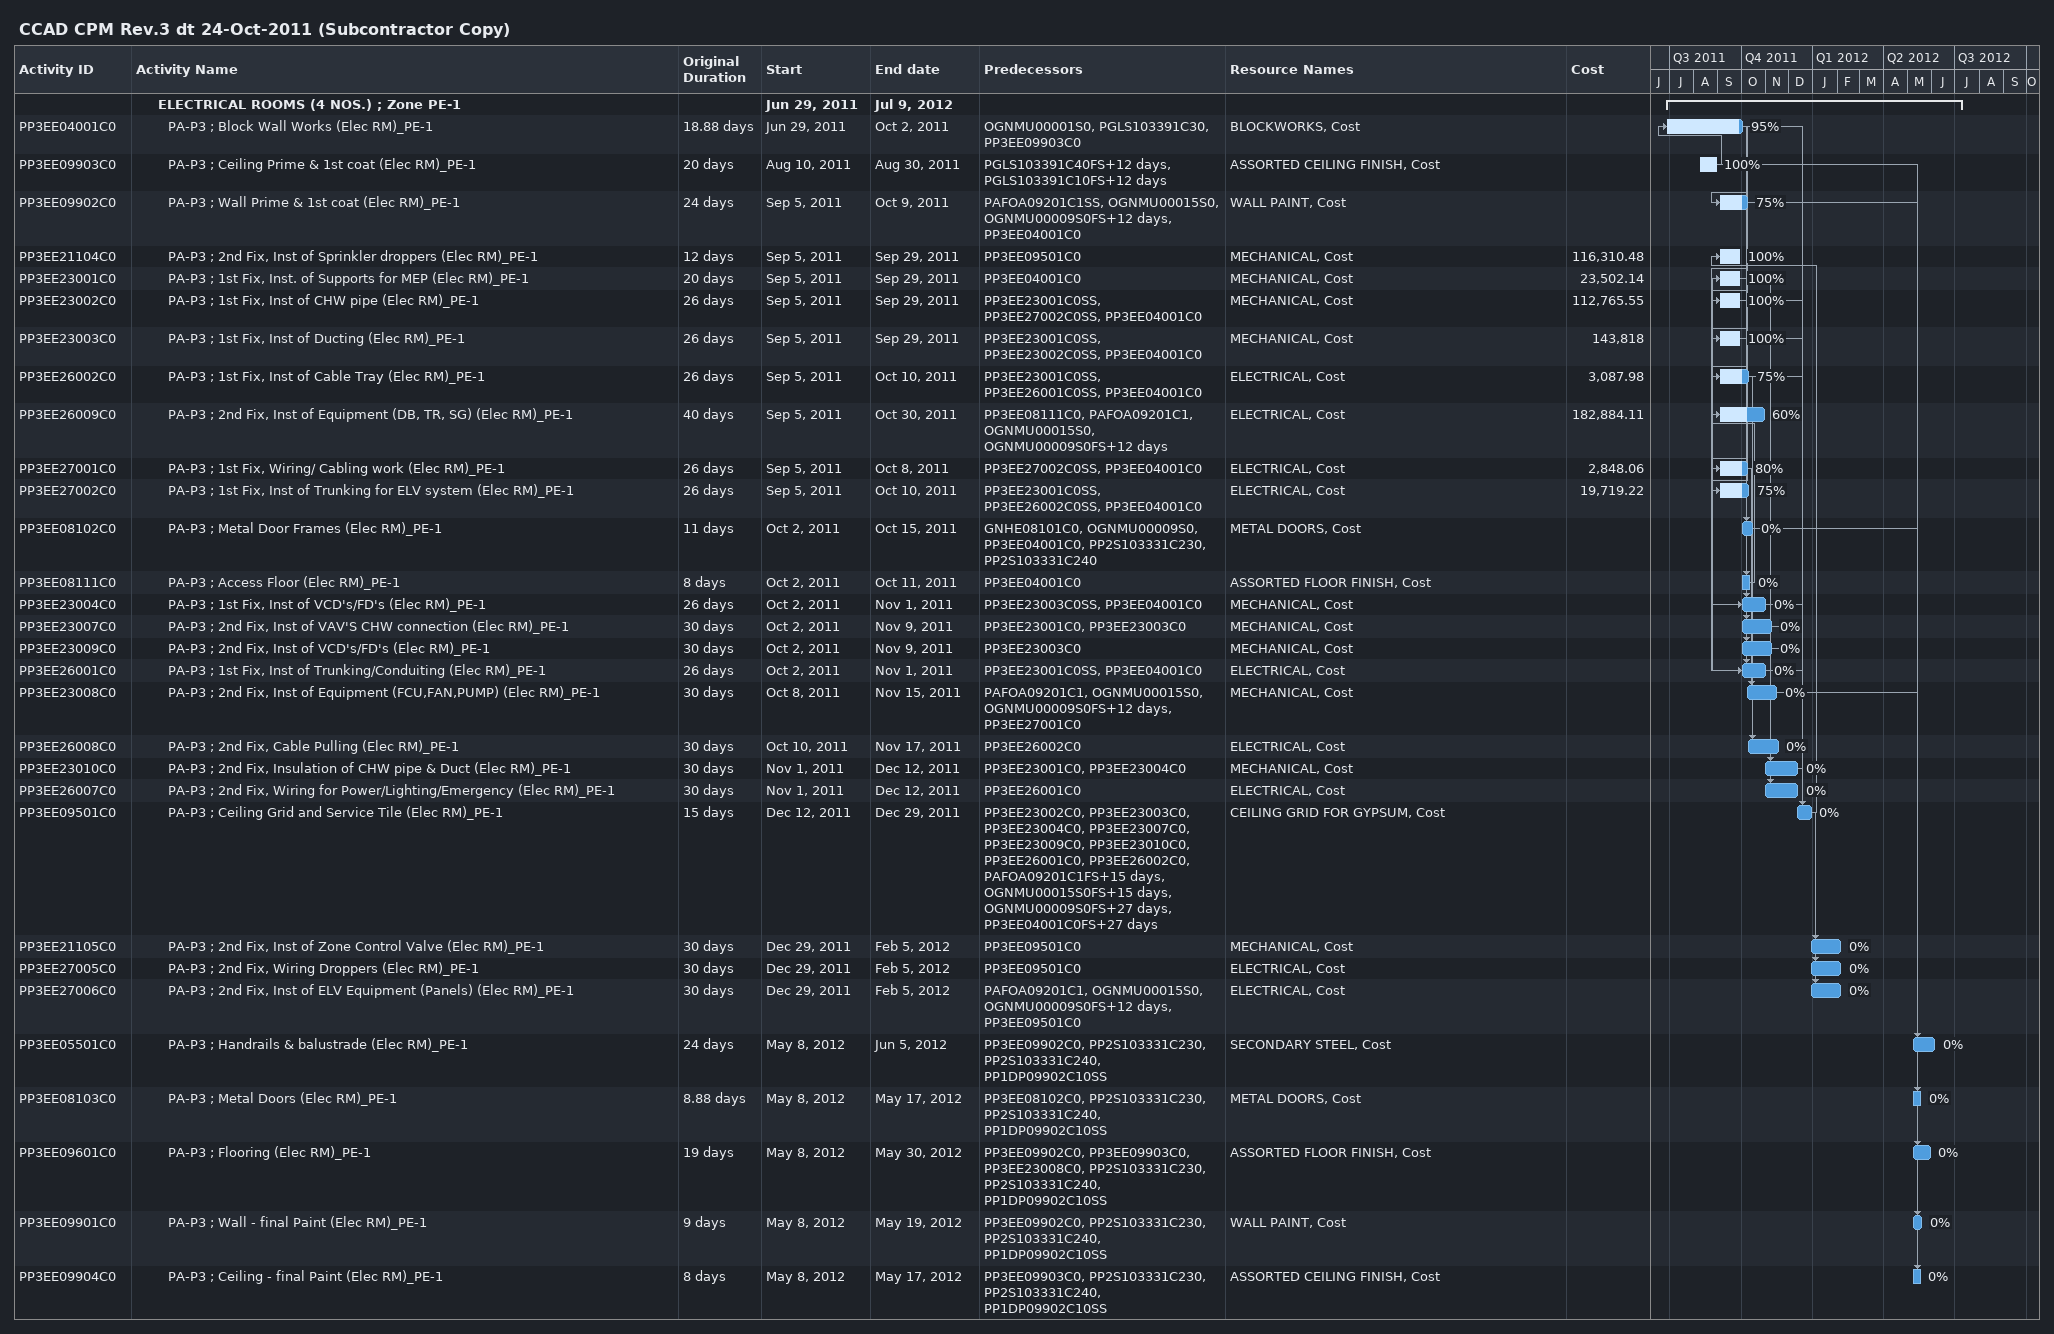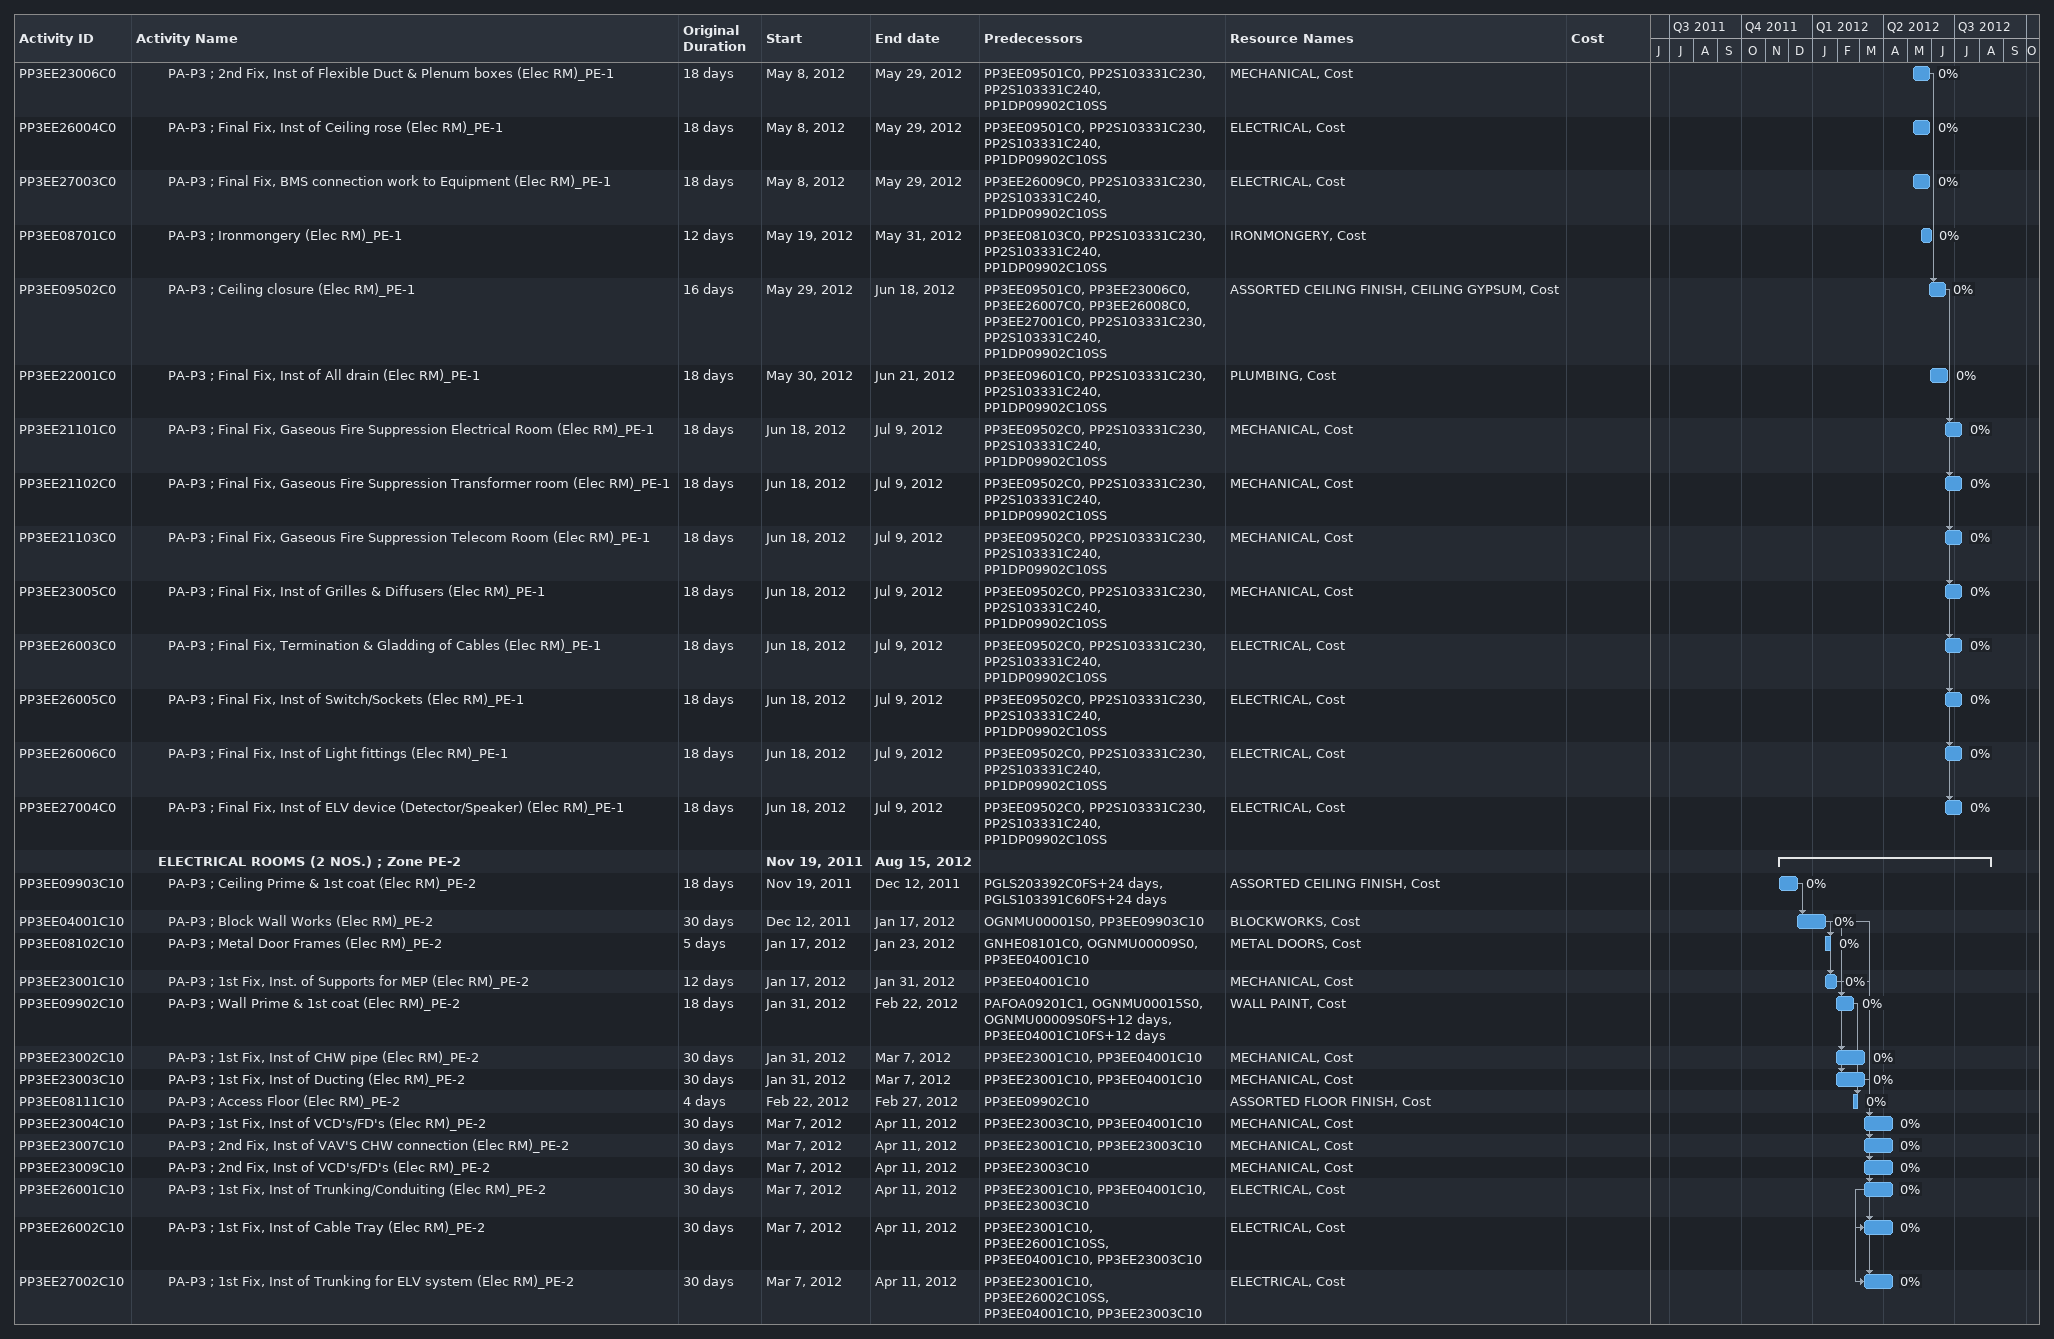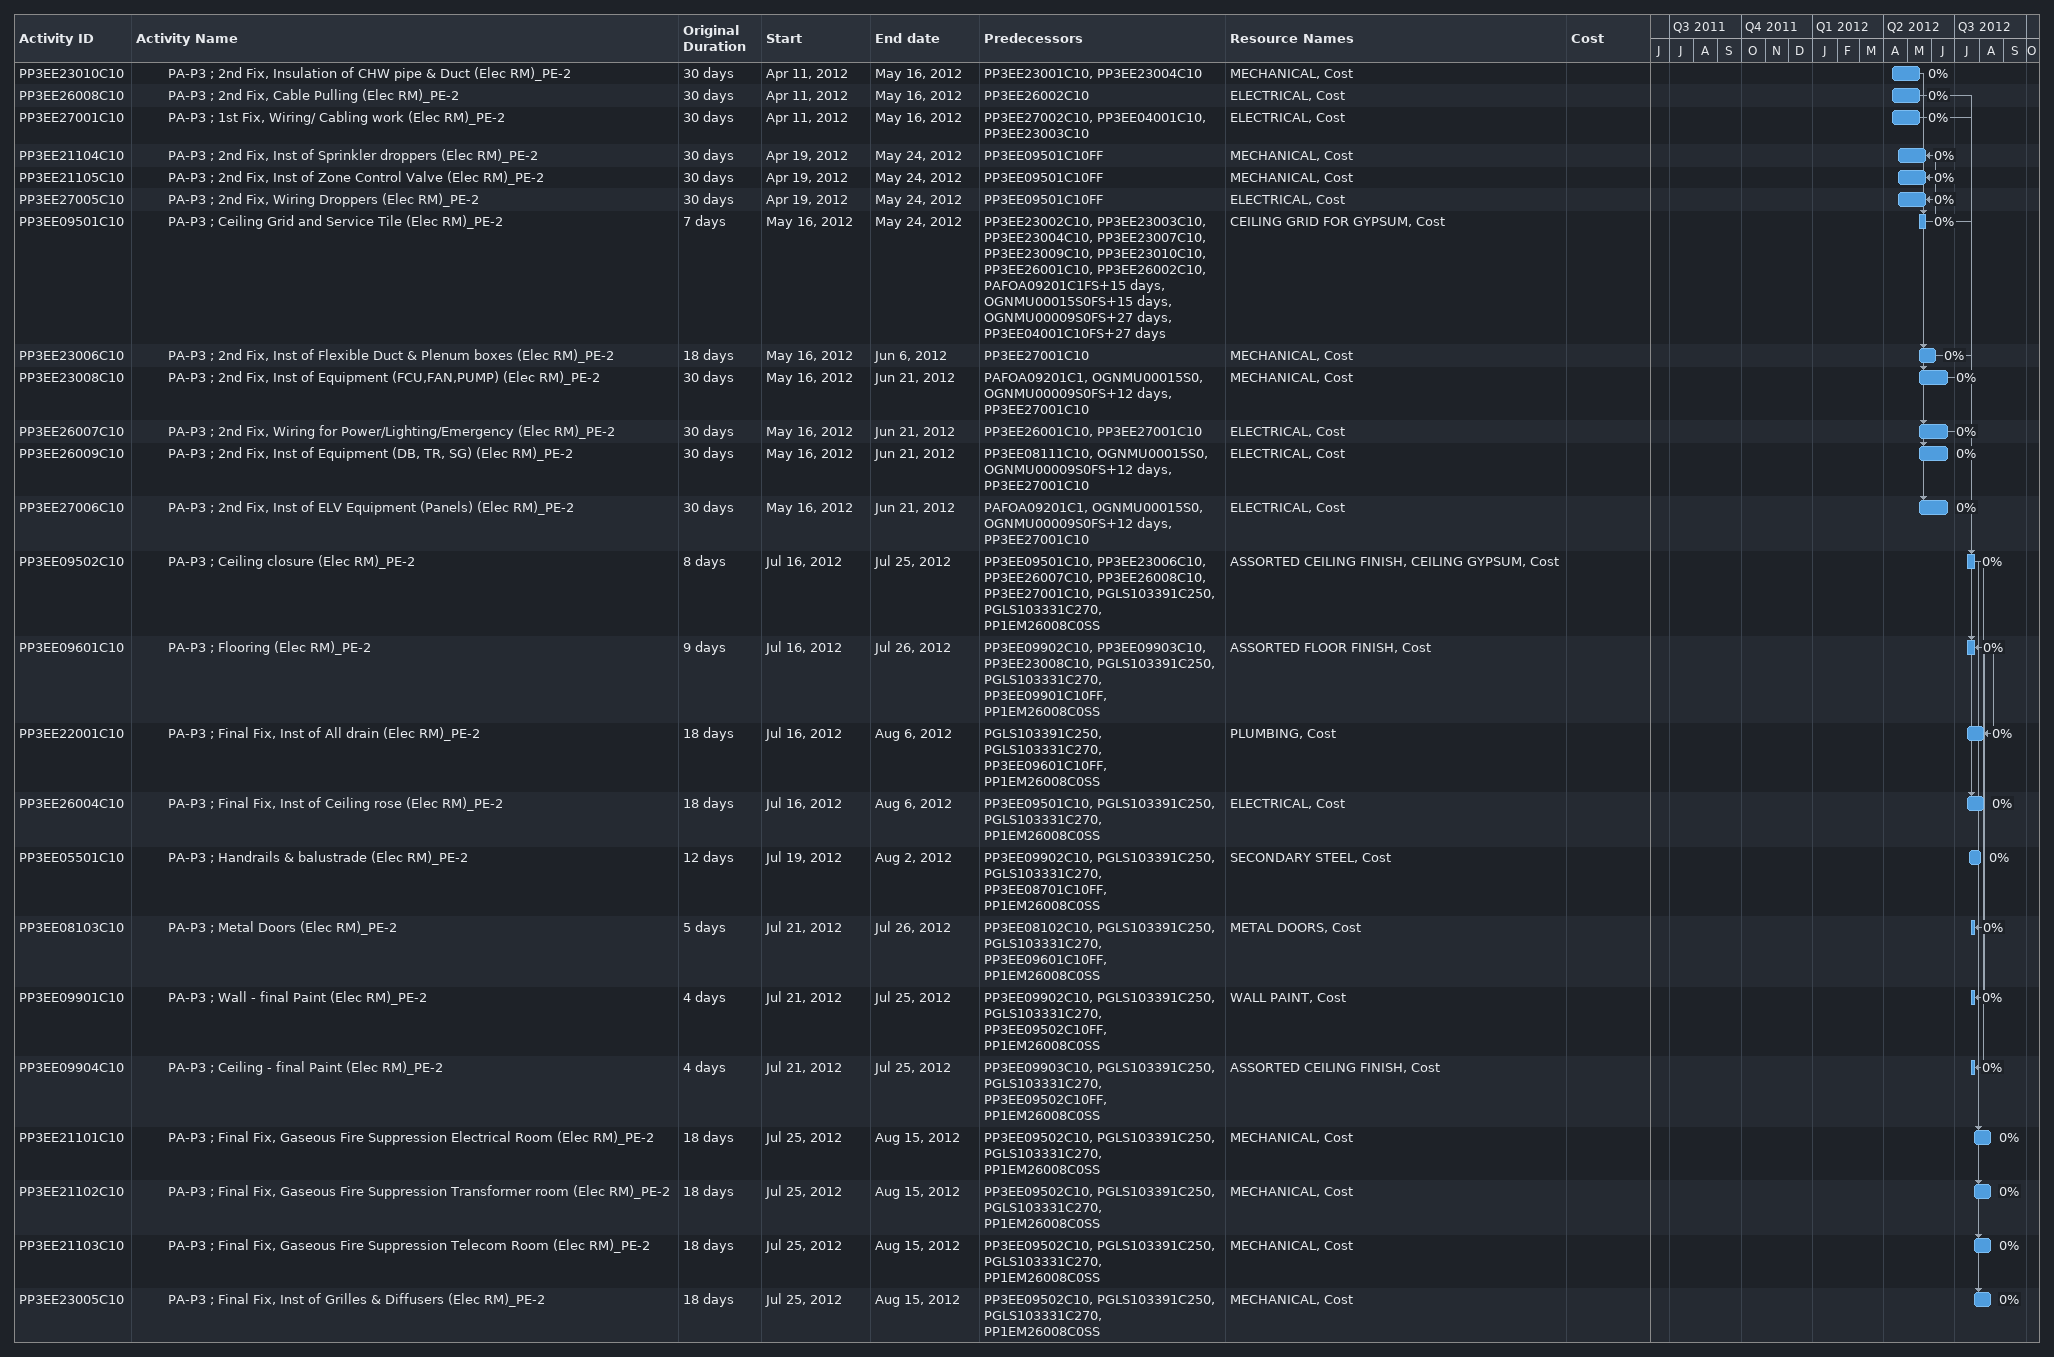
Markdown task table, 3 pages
CCAD CPM Rev.3 dt 24-Oct-2011 (Subcontractor Copy)

| ID | Level | Task | Original duration | Start | Finish | Predecessors | Resources | % complete | Cost |
|---|---|---|---|---|---|---|---|---|---|
|  | 3 | **ELECTRICAL ROOMS (4 NOS.) ; Zone PE-1** |  | 2011-06-29 | 2012-07-09 |  |  |  |  |
| PP3EE04001C0 | 4 | PA-P3 ; Block Wall Works (Elec RM)_PE-1 | 18.88d | 2011-06-29 | 2011-10-02 | OGNMU00001S0, PGLS103391C30, PP3EE09903C0 | BLOCKWORKS, Cost | 95 |  |
| PP3EE09903C0 | 4 | PA-P3 ; Ceiling Prime & 1st coat (Elec RM)_PE-1 | 20d | 2011-08-10 | 2011-08-30 | PGLS103391C40FS+12d, PGLS103391C10FS+12d | ASSORTED CEILING FINISH, Cost | 100 |  |
| PP3EE09902C0 | 4 | PA-P3 ; Wall Prime & 1st coat (Elec RM)_PE-1 | 24d | 2011-09-05 | 2011-10-09 | PAFOA09201C1SS, OGNMU00015S0, OGNMU00009S0FS+12d, PP3EE04001C0 | WALL PAINT, Cost | 75 |  |
| PP3EE21104C0 | 4 | PA-P3 ; 2nd Fix, Inst of Sprinkler droppers (Elec RM)_PE-1 | 12d | 2011-09-05 | 2011-09-29 | PP3EE09501C0 | MECHANICAL, Cost | 100 | 116310.48 |
| PP3EE23001C0 | 4 | PA-P3 ; 1st Fix, Inst. of Supports for MEP (Elec RM)_PE-1 | 20d | 2011-09-05 | 2011-09-29 | PP3EE04001C0 | MECHANICAL, Cost | 100 | 23502.14 |
| PP3EE23002C0 | 4 | PA-P3 ; 1st Fix, Inst of CHW pipe (Elec RM)_PE-1 | 26d | 2011-09-05 | 2011-09-29 | PP3EE23001C0SS, PP3EE27002C0SS, PP3EE04001C0 | MECHANICAL, Cost | 100 | 112765.55 |
| PP3EE23003C0 | 4 | PA-P3 ; 1st Fix, Inst of Ducting (Elec RM)_PE-1 | 26d | 2011-09-05 | 2011-09-29 | PP3EE23001C0SS, PP3EE23002C0SS, PP3EE04001C0 | MECHANICAL, Cost | 100 | 143818 |
| PP3EE26002C0 | 4 | PA-P3 ; 1st Fix, Inst of Cable Tray (Elec RM)_PE-1 | 26d | 2011-09-05 | 2011-10-10 | PP3EE23001C0SS, PP3EE26001C0SS, PP3EE04001C0 | ELECTRICAL, Cost | 75 | 3087.98 |
| PP3EE26009C0 | 4 | PA-P3 ; 2nd Fix, Inst of Equipment (DB, TR, SG) (Elec RM)_PE-1 | 40d | 2011-09-05 | 2011-10-30 | PP3EE08111C0, PAFOA09201C1, OGNMU00015S0, OGNMU00009S0FS+12d | ELECTRICAL, Cost | 60 | 182884.11 |
| PP3EE27001C0 | 4 | PA-P3 ; 1st Fix, Wiring/ Cabling work (Elec RM)_PE-1 | 26d | 2011-09-05 | 2011-10-08 | PP3EE27002C0SS, PP3EE04001C0 | ELECTRICAL, Cost | 80 | 2848.06 |
| PP3EE27002C0 | 4 | PA-P3 ; 1st Fix, Inst of Trunking for ELV system (Elec RM)_PE-1 | 26d | 2011-09-05 | 2011-10-10 | PP3EE23001C0SS, PP3EE26002C0SS, PP3EE04001C0 | ELECTRICAL, Cost | 75 | 19719.22 |
| PP3EE08102C0 | 4 | PA-P3 ; Metal Door Frames (Elec RM)_PE-1 | 11d | 2011-10-02 | 2011-10-15 | GNHE08101C0, OGNMU00009S0, PP3EE04001C0, PP2S103331C230, PP2S103331C240 | METAL DOORS, Cost | 0 |  |
| PP3EE08111C0 | 4 | PA-P3 ; Access Floor (Elec RM)_PE-1 | 8d | 2011-10-02 | 2011-10-11 | PP3EE04001C0 | ASSORTED FLOOR FINISH, Cost | 0 |  |
| PP3EE23004C0 | 4 | PA-P3 ; 1st Fix, Inst of VCD's/FD's (Elec RM)_PE-1 | 26d | 2011-10-02 | 2011-11-01 | PP3EE23003C0SS, PP3EE04001C0 | MECHANICAL, Cost | 0 |  |
| PP3EE23007C0 | 4 | PA-P3 ; 2nd Fix, Inst of VAV'S CHW connection (Elec RM)_PE-1 | 30d | 2011-10-02 | 2011-11-09 | PP3EE23001C0, PP3EE23003C0 | MECHANICAL, Cost | 0 |  |
| PP3EE23009C0 | 4 | PA-P3 ; 2nd Fix, Inst of VCD's/FD's (Elec RM)_PE-1 | 30d | 2011-10-02 | 2011-11-09 | PP3EE23003C0 | MECHANICAL, Cost | 0 |  |
| PP3EE26001C0 | 4 | PA-P3 ; 1st Fix, Inst of Trunking/Conduiting (Elec RM)_PE-1 | 26d | 2011-10-02 | 2011-11-01 | PP3EE23001C0SS, PP3EE04001C0 | ELECTRICAL, Cost | 0 |  |
| PP3EE23008C0 | 4 | PA-P3 ; 2nd Fix, Inst of Equipment (FCU,FAN,PUMP) (Elec RM)_PE-1 | 30d | 2011-10-08 | 2011-11-15 | PAFOA09201C1, OGNMU00015S0, OGNMU00009S0FS+12d, PP3EE27001C0 | MECHANICAL, Cost | 0 |  |
| PP3EE26008C0 | 4 | PA-P3 ; 2nd Fix, Cable Pulling (Elec RM)_PE-1 | 30d | 2011-10-10 | 2011-11-17 | PP3EE26002C0 | ELECTRICAL, Cost | 0 |  |
| PP3EE23010C0 | 4 | PA-P3 ; 2nd Fix, Insulation of CHW pipe & Duct (Elec RM)_PE-1 | 30d | 2011-11-01 | 2011-12-12 | PP3EE23001C0, PP3EE23004C0 | MECHANICAL, Cost | 0 |  |
| PP3EE26007C0 | 4 | PA-P3 ; 2nd Fix, Wiring for Power/Lighting/Emergency (Elec RM)_PE-1 | 30d | 2011-11-01 | 2011-12-12 | PP3EE26001C0 | ELECTRICAL, Cost | 0 |  |
| PP3EE09501C0 | 4 | PA-P3 ; Ceiling Grid and Service Tile (Elec RM)_PE-1 | 15d | 2011-12-12 | 2011-12-29 | PP3EE23002C0, PP3EE23003C0, PP3EE23004C0, PP3EE23007C0, PP3EE23009C0, PP3EE23010C0, PP3EE26001C0, PP3EE26002C0, PAFOA09201C1FS+15d, OGNMU00015S0FS+15d, OGNMU00009S0FS+27d, PP3EE04001C0FS+27d | CEILING GRID FOR GYPSUM, Cost | 0 |  |
| PP3EE21105C0 | 4 | PA-P3 ; 2nd Fix, Inst of Zone Control Valve (Elec RM)_PE-1 | 30d | 2011-12-29 | 2012-02-05 | PP3EE09501C0 | MECHANICAL, Cost | 0 |  |
| PP3EE27005C0 | 4 | PA-P3 ; 2nd Fix, Wiring Droppers (Elec RM)_PE-1 | 30d | 2011-12-29 | 2012-02-05 | PP3EE09501C0 | ELECTRICAL, Cost | 0 |  |
| PP3EE27006C0 | 4 | PA-P3 ; 2nd Fix, Inst of ELV Equipment (Panels) (Elec RM)_PE-1 | 30d | 2011-12-29 | 2012-02-05 | PAFOA09201C1, OGNMU00015S0, OGNMU00009S0FS+12d, PP3EE09501C0 | ELECTRICAL, Cost | 0 |  |
| PP3EE05501C0 | 4 | PA-P3 ; Handrails & balustrade (Elec RM)_PE-1 | 24d | 2012-05-08 | 2012-06-05 | PP3EE09902C0, PP2S103331C230, PP2S103331C240, PP1DP09902C10SS | SECONDARY STEEL, Cost | 0 |  |
| PP3EE08103C0 | 4 | PA-P3 ; Metal Doors (Elec RM)_PE-1 | 8.88d | 2012-05-08 | 2012-05-17 | PP3EE08102C0, PP2S103331C230, PP2S103331C240, PP1DP09902C10SS | METAL DOORS, Cost | 0 |  |
| PP3EE09601C0 | 4 | PA-P3 ; Flooring (Elec RM)_PE-1 | 19d | 2012-05-08 | 2012-05-30 | PP3EE09902C0, PP3EE09903C0, PP3EE23008C0, PP2S103331C230, PP2S103331C240, PP1DP09902C10SS | ASSORTED FLOOR FINISH, Cost | 0 |  |
| PP3EE09901C0 | 4 | PA-P3 ; Wall - final Paint (Elec RM)_PE-1 | 9d | 2012-05-08 | 2012-05-19 | PP3EE09902C0, PP2S103331C230, PP2S103331C240, PP1DP09902C10SS | WALL PAINT, Cost | 0 |  |
| PP3EE09904C0 | 4 | PA-P3 ; Ceiling - final Paint (Elec RM)_PE-1 | 8d | 2012-05-08 | 2012-05-17 | PP3EE09903C0, PP2S103331C230, PP2S103331C240, PP1DP09902C10SS | ASSORTED CEILING FINISH, Cost | 0 |  |
| PP3EE23006C0 | 4 | PA-P3 ; 2nd Fix, Inst of Flexible Duct & Plenum boxes (Elec RM)_PE-1 | 18d | 2012-05-08 | 2012-05-29 | PP3EE09501C0, PP2S103331C230, PP2S103331C240, PP1DP09902C10SS | MECHANICAL, Cost | 0 |  |
| PP3EE26004C0 | 4 | PA-P3 ; Final Fix, Inst of Ceiling rose (Elec RM)_PE-1 | 18d | 2012-05-08 | 2012-05-29 | PP3EE09501C0, PP2S103331C230, PP2S103331C240, PP1DP09902C10SS | ELECTRICAL, Cost | 0 |  |
| PP3EE27003C0 | 4 | PA-P3 ; Final Fix, BMS connection work to Equipment (Elec RM)_PE-1 | 18d | 2012-05-08 | 2012-05-29 | PP3EE26009C0, PP2S103331C230, PP2S103331C240, PP1DP09902C10SS | ELECTRICAL, Cost | 0 |  |
| PP3EE08701C0 | 4 | PA-P3 ; Ironmongery (Elec RM)_PE-1 | 12d | 2012-05-19 | 2012-05-31 | PP3EE08103C0, PP2S103331C230, PP2S103331C240, PP1DP09902C10SS | IRONMONGERY, Cost | 0 |  |
| PP3EE09502C0 | 4 | PA-P3 ; Ceiling closure (Elec RM)_PE-1 | 16d | 2012-05-29 | 2012-06-18 | PP3EE09501C0, PP3EE23006C0, PP3EE26007C0, PP3EE26008C0, PP3EE27001C0, PP2S103331C230, PP2S103331C240, PP1DP09902C10SS | ASSORTED CEILING FINISH, CEILING GYPSUM, Cost | 0 |  |
| PP3EE22001C0 | 4 | PA-P3 ; Final Fix, Inst of All drain (Elec RM)_PE-1 | 18d | 2012-05-30 | 2012-06-21 | PP3EE09601C0, PP2S103331C230, PP2S103331C240, PP1DP09902C10SS | PLUMBING, Cost | 0 |  |
| PP3EE21101C0 | 4 | PA-P3 ; Final Fix, Gaseous Fire Suppression Electrical Room (Elec RM)_PE-1 | 18d | 2012-06-18 | 2012-07-09 | PP3EE09502C0, PP2S103331C230, PP2S103331C240, PP1DP09902C10SS | MECHANICAL, Cost | 0 |  |
| PP3EE21102C0 | 4 | PA-P3 ; Final Fix, Gaseous Fire Suppression Transformer room (Elec RM)_PE-1 | 18d | 2012-06-18 | 2012-07-09 | PP3EE09502C0, PP2S103331C230, PP2S103331C240, PP1DP09902C10SS | MECHANICAL, Cost | 0 |  |
| PP3EE21103C0 | 4 | PA-P3 ; Final Fix, Gaseous Fire Suppression Telecom Room (Elec RM)_PE-1 | 18d | 2012-06-18 | 2012-07-09 | PP3EE09502C0, PP2S103331C230, PP2S103331C240, PP1DP09902C10SS | MECHANICAL, Cost | 0 |  |
| PP3EE23005C0 | 4 | PA-P3 ; Final Fix, Inst of Grilles & Diffusers (Elec RM)_PE-1 | 18d | 2012-06-18 | 2012-07-09 | PP3EE09502C0, PP2S103331C230, PP2S103331C240, PP1DP09902C10SS | MECHANICAL, Cost | 0 |  |
| PP3EE26003C0 | 4 | PA-P3 ; Final Fix, Termination & Gladding of Cables (Elec RM)_PE-1 | 18d | 2012-06-18 | 2012-07-09 | PP3EE09502C0, PP2S103331C230, PP2S103331C240, PP1DP09902C10SS | ELECTRICAL, Cost | 0 |  |
| PP3EE26005C0 | 4 | PA-P3 ; Final Fix, Inst of Switch/Sockets (Elec RM)_PE-1 | 18d | 2012-06-18 | 2012-07-09 | PP3EE09502C0, PP2S103331C230, PP2S103331C240, PP1DP09902C10SS | ELECTRICAL, Cost | 0 |  |
| PP3EE26006C0 | 4 | PA-P3 ; Final Fix, Inst of Light fittings (Elec RM)_PE-1 | 18d | 2012-06-18 | 2012-07-09 | PP3EE09502C0, PP2S103331C230, PP2S103331C240, PP1DP09902C10SS | ELECTRICAL, Cost | 0 |  |
| PP3EE27004C0 | 4 | PA-P3 ; Final Fix, Inst of ELV device (Detector/Speaker) (Elec RM)_PE-1 | 18d | 2012-06-18 | 2012-07-09 | PP3EE09502C0, PP2S103331C230, PP2S103331C240, PP1DP09902C10SS | ELECTRICAL, Cost | 0 |  |
|  | 3 | **ELECTRICAL ROOMS (2 NOS.) ; Zone PE-2** |  | 2011-11-19 | 2012-08-15 |  |  |  |  |
| PP3EE09903C10 | 4 | PA-P3 ; Ceiling Prime & 1st coat (Elec RM)_PE-2 | 18d | 2011-11-19 | 2011-12-12 | PGLS203392C0FS+24d, PGLS103391C60FS+24d | ASSORTED CEILING FINISH, Cost | 0 |  |
| PP3EE04001C10 | 4 | PA-P3 ; Block Wall Works (Elec RM)_PE-2 | 30d | 2011-12-12 | 2012-01-17 | OGNMU00001S0, PP3EE09903C10 | BLOCKWORKS, Cost | 0 |  |
| PP3EE08102C10 | 4 | PA-P3 ; Metal Door Frames (Elec RM)_PE-2 | 5d | 2012-01-17 | 2012-01-23 | GNHE08101C0, OGNMU00009S0, PP3EE04001C10 | METAL DOORS, Cost | 0 |  |
| PP3EE23001C10 | 4 | PA-P3 ; 1st Fix, Inst. of Supports for MEP (Elec RM)_PE-2 | 12d | 2012-01-17 | 2012-01-31 | PP3EE04001C10 | MECHANICAL, Cost | 0 |  |
| PP3EE09902C10 | 4 | PA-P3 ; Wall Prime & 1st coat (Elec RM)_PE-2 | 18d | 2012-01-31 | 2012-02-22 | PAFOA09201C1, OGNMU00015S0, OGNMU00009S0FS+12d, PP3EE04001C10FS+12d | WALL PAINT, Cost | 0 |  |
| PP3EE23002C10 | 4 | PA-P3 ; 1st Fix, Inst of CHW pipe (Elec RM)_PE-2 | 30d | 2012-01-31 | 2012-03-07 | PP3EE23001C10, PP3EE04001C10 | MECHANICAL, Cost | 0 |  |
| PP3EE23003C10 | 4 | PA-P3 ; 1st Fix, Inst of Ducting (Elec RM)_PE-2 | 30d | 2012-01-31 | 2012-03-07 | PP3EE23001C10, PP3EE04001C10 | MECHANICAL, Cost | 0 |  |
| PP3EE08111C10 | 4 | PA-P3 ; Access Floor (Elec RM)_PE-2 | 4d | 2012-02-22 | 2012-02-27 | PP3EE09902C10 | ASSORTED FLOOR FINISH, Cost | 0 |  |
| PP3EE23004C10 | 4 | PA-P3 ; 1st Fix, Inst of VCD's/FD's (Elec RM)_PE-2 | 30d | 2012-03-07 | 2012-04-11 | PP3EE23003C10, PP3EE04001C10 | MECHANICAL, Cost | 0 |  |
| PP3EE23007C10 | 4 | PA-P3 ; 2nd Fix, Inst of VAV'S CHW connection (Elec RM)_PE-2 | 30d | 2012-03-07 | 2012-04-11 | PP3EE23001C10, PP3EE23003C10 | MECHANICAL, Cost | 0 |  |
| PP3EE23009C10 | 4 | PA-P3 ; 2nd Fix, Inst of VCD's/FD's (Elec RM)_PE-2 | 30d | 2012-03-07 | 2012-04-11 | PP3EE23003C10 | MECHANICAL, Cost | 0 |  |
| PP3EE26001C10 | 4 | PA-P3 ; 1st Fix, Inst of Trunking/Conduiting (Elec RM)_PE-2 | 30d | 2012-03-07 | 2012-04-11 | PP3EE23001C10, PP3EE04001C10, PP3EE23003C10 | ELECTRICAL, Cost | 0 |  |
| PP3EE26002C10 | 4 | PA-P3 ; 1st Fix, Inst of Cable Tray (Elec RM)_PE-2 | 30d | 2012-03-07 | 2012-04-11 | PP3EE23001C10, PP3EE26001C10SS, PP3EE04001C10, PP3EE23003C10 | ELECTRICAL, Cost | 0 |  |
| PP3EE27002C10 | 4 | PA-P3 ; 1st Fix, Inst of Trunking for ELV system (Elec RM)_PE-2 | 30d | 2012-03-07 | 2012-04-11 | PP3EE23001C10, PP3EE26002C10SS, PP3EE04001C10, PP3EE23003C10 | ELECTRICAL, Cost | 0 |  |
| PP3EE23010C10 | 4 | PA-P3 ; 2nd Fix, Insulation of CHW pipe & Duct (Elec RM)_PE-2 | 30d | 2012-04-11 | 2012-05-16 | PP3EE23001C10, PP3EE23004C10 | MECHANICAL, Cost | 0 |  |
| PP3EE26008C10 | 4 | PA-P3 ; 2nd Fix, Cable Pulling (Elec RM)_PE-2 | 30d | 2012-04-11 | 2012-05-16 | PP3EE26002C10 | ELECTRICAL, Cost | 0 |  |
| PP3EE27001C10 | 4 | PA-P3 ; 1st Fix, Wiring/ Cabling work (Elec RM)_PE-2 | 30d | 2012-04-11 | 2012-05-16 | PP3EE27002C10, PP3EE04001C10, PP3EE23003C10 | ELECTRICAL, Cost | 0 |  |
| PP3EE21104C10 | 4 | PA-P3 ; 2nd Fix, Inst of Sprinkler droppers (Elec RM)_PE-2 | 30d | 2012-04-19 | 2012-05-24 | PP3EE09501C10FF | MECHANICAL, Cost | 0 |  |
| PP3EE21105C10 | 4 | PA-P3 ; 2nd Fix, Inst of Zone Control Valve (Elec RM)_PE-2 | 30d | 2012-04-19 | 2012-05-24 | PP3EE09501C10FF | MECHANICAL, Cost | 0 |  |
| PP3EE27005C10 | 4 | PA-P3 ; 2nd Fix, Wiring Droppers (Elec RM)_PE-2 | 30d | 2012-04-19 | 2012-05-24 | PP3EE09501C10FF | ELECTRICAL, Cost | 0 |  |
| PP3EE09501C10 | 4 | PA-P3 ; Ceiling Grid and Service Tile (Elec RM)_PE-2 | 7d | 2012-05-16 | 2012-05-24 | PP3EE23002C10, PP3EE23003C10, PP3EE23004C10, PP3EE23007C10, PP3EE23009C10, PP3EE23010C10, PP3EE26001C10, PP3EE26002C10, PAFOA09201C1FS+15d, OGNMU00015S0FS+15d, OGNMU00009S0FS+27d, PP3EE04001C10FS+27d | CEILING GRID FOR GYPSUM, Cost | 0 |  |
| PP3EE23006C10 | 4 | PA-P3 ; 2nd Fix, Inst of Flexible Duct & Plenum boxes (Elec RM)_PE-2 | 18d | 2012-05-16 | 2012-06-06 | PP3EE27001C10 | MECHANICAL, Cost | 0 |  |
| PP3EE23008C10 | 4 | PA-P3 ; 2nd Fix, Inst of Equipment (FCU,FAN,PUMP) (Elec RM)_PE-2 | 30d | 2012-05-16 | 2012-06-21 | PAFOA09201C1, OGNMU00015S0, OGNMU00009S0FS+12d, PP3EE27001C10 | MECHANICAL, Cost | 0 |  |
| PP3EE26007C10 | 4 | PA-P3 ; 2nd Fix, Wiring for Power/Lighting/Emergency (Elec RM)_PE-2 | 30d | 2012-05-16 | 2012-06-21 | PP3EE26001C10, PP3EE27001C10 | ELECTRICAL, Cost | 0 |  |
| PP3EE26009C10 | 4 | PA-P3 ; 2nd Fix, Inst of Equipment (DB, TR, SG) (Elec RM)_PE-2 | 30d | 2012-05-16 | 2012-06-21 | PP3EE08111C10, OGNMU00015S0, OGNMU00009S0FS+12d, PP3EE27001C10 | ELECTRICAL, Cost | 0 |  |
| PP3EE27006C10 | 4 | PA-P3 ; 2nd Fix, Inst of ELV Equipment (Panels) (Elec RM)_PE-2 | 30d | 2012-05-16 | 2012-06-21 | PAFOA09201C1, OGNMU00015S0, OGNMU00009S0FS+12d, PP3EE27001C10 | ELECTRICAL, Cost | 0 |  |
| PP3EE09502C10 | 4 | PA-P3 ; Ceiling closure (Elec RM)_PE-2 | 8d | 2012-07-16 | 2012-07-25 | PP3EE09501C10, PP3EE23006C10, PP3EE26007C10, PP3EE26008C10, PP3EE27001C10, PGLS103391C250, PGLS103331C270, PP1EM26008C0SS | ASSORTED CEILING FINISH, CEILING GYPSUM, Cost | 0 |  |
| PP3EE09601C10 | 4 | PA-P3 ; Flooring (Elec RM)_PE-2 | 9d | 2012-07-16 | 2012-07-26 | PP3EE09902C10, PP3EE09903C10, PP3EE23008C10, PGLS103391C250, PGLS103331C270, PP3EE09901C10FF, PP1EM26008C0SS | ASSORTED FLOOR FINISH, Cost | 0 |  |
| PP3EE22001C10 | 4 | PA-P3 ; Final Fix, Inst of All drain (Elec RM)_PE-2 | 18d | 2012-07-16 | 2012-08-06 | PGLS103391C250, PGLS103331C270, PP3EE09601C10FF, PP1EM26008C0SS | PLUMBING, Cost | 0 |  |
| PP3EE26004C10 | 4 | PA-P3 ; Final Fix, Inst of Ceiling rose (Elec RM)_PE-2 | 18d | 2012-07-16 | 2012-08-06 | PP3EE09501C10, PGLS103391C250, PGLS103331C270, PP1EM26008C0SS | ELECTRICAL, Cost | 0 |  |
| PP3EE05501C10 | 4 | PA-P3 ; Handrails & balustrade (Elec RM)_PE-2 | 12d | 2012-07-19 | 2012-08-02 | PP3EE09902C10, PGLS103391C250, PGLS103331C270, PP3EE08701C10FF, PP1EM26008C0SS | SECONDARY STEEL, Cost | 0 |  |
| PP3EE08103C10 | 4 | PA-P3 ; Metal Doors (Elec RM)_PE-2 | 5d | 2012-07-21 | 2012-07-26 | PP3EE08102C10, PGLS103391C250, PGLS103331C270, PP3EE09601C10FF, PP1EM26008C0SS | METAL DOORS, Cost | 0 |  |
| PP3EE09901C10 | 4 | PA-P3 ; Wall - final Paint (Elec RM)_PE-2 | 4d | 2012-07-21 | 2012-07-25 | PP3EE09902C10, PGLS103391C250, PGLS103331C270, PP3EE09502C10FF, PP1EM26008C0SS | WALL PAINT, Cost | 0 |  |
| PP3EE09904C10 | 4 | PA-P3 ; Ceiling - final Paint (Elec RM)_PE-2 | 4d | 2012-07-21 | 2012-07-25 | PP3EE09903C10, PGLS103391C250, PGLS103331C270, PP3EE09502C10FF, PP1EM26008C0SS | ASSORTED CEILING FINISH, Cost | 0 |  |
| PP3EE21101C10 | 4 | PA-P3 ; Final Fix, Gaseous Fire Suppression Electrical Room (Elec RM)_PE-2 | 18d | 2012-07-25 | 2012-08-15 | PP3EE09502C10, PGLS103391C250, PGLS103331C270, PP1EM26008C0SS | MECHANICAL, Cost | 0 |  |
| PP3EE21102C10 | 4 | PA-P3 ; Final Fix, Gaseous Fire Suppression Transformer room (Elec RM)_PE-2 | 18d | 2012-07-25 | 2012-08-15 | PP3EE09502C10, PGLS103391C250, PGLS103331C270, PP1EM26008C0SS | MECHANICAL, Cost | 0 |  |
| PP3EE21103C10 | 4 | PA-P3 ; Final Fix, Gaseous Fire Suppression Telecom Room (Elec RM)_PE-2 | 18d | 2012-07-25 | 2012-08-15 | PP3EE09502C10, PGLS103391C250, PGLS103331C270, PP1EM26008C0SS | MECHANICAL, Cost | 0 |  |
| PP3EE23005C10 | 4 | PA-P3 ; Final Fix, Inst of Grilles & Diffusers (Elec RM)_PE-2 | 18d | 2012-07-25 | 2012-08-15 | PP3EE09502C10, PGLS103391C250, PGLS103331C270, PP1EM26008C0SS | MECHANICAL, Cost | 0 |  |
